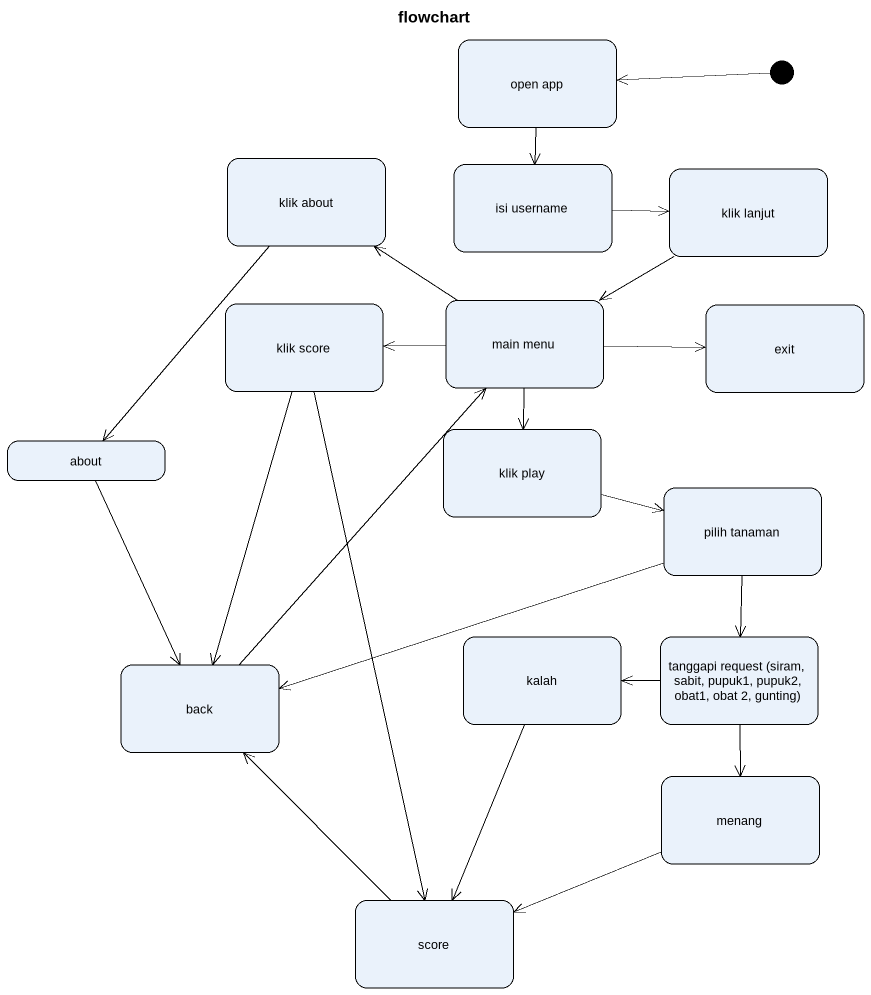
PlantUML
@startuml
title flowchart
hide empty description
state "open app" as open_app
state "klik about" as klik_about
state "isi username" as isi_username
state "klik lanjut" as klik_lanjut
state "klik score" as klik_score
state "main menu" as main_menu
state exit
state "klik play" as klik_play
state about
state "pilih tanaman" as pilih_tanaman
state kalah
state "tanggapi request (siram, sabit, pupuk1, pupuk2, obat1, obat 2, gunting)" as tanggapi_request_siram
state back
state menang
state score
[*] -left-> open_app
open_app --> isi_username
klik_about --> about
isi_username -right-> klik_lanjut
klik_lanjut -left-> main_menu
klik_score --> back
klik_score --> score
main_menu -up-> klik_about
main_menu -left-> klik_score
main_menu -right-> exit
main_menu --> klik_play
klik_play -right-> pilih_tanaman
about --> back
pilih_tanaman --> tanggapi_request_siram
pilih_tanaman -left-> back
kalah --> score
tanggapi_request_siram -left-> kalah
tanggapi_request_siram --> menang
back -up-> main_menu
menang -left-> score
score -up-> back
@enduml
